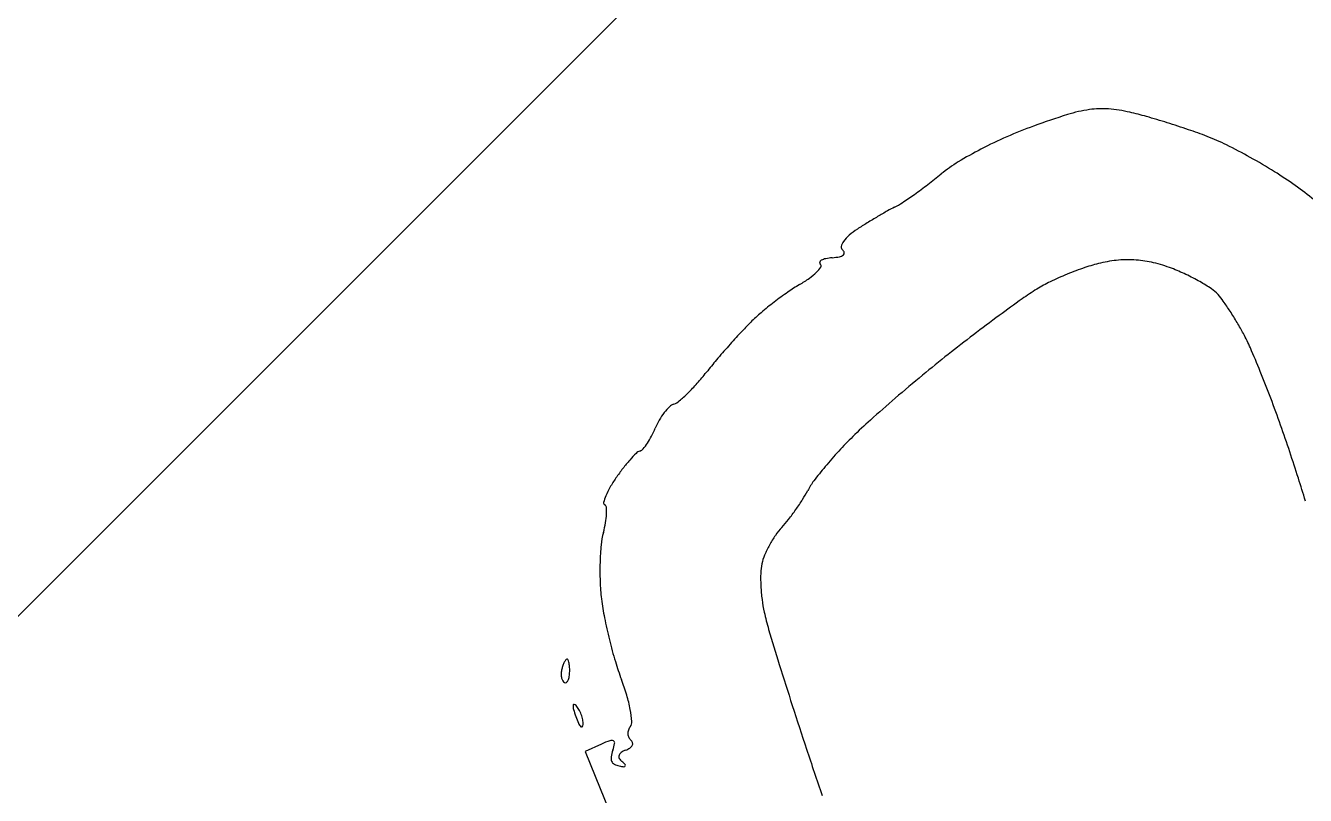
# Model space of a CAD drawing. Header units: metres. Extents: x 26.3 to 44.2, y 14.4 to 19.6.
# Drawn here: x 34.80565 to 34.8302, y 15.54053 to 15.55529 of the extents above; entities that cross this region are included whole.
import ezdxf

# ---------------------------------------------------------------- set-up
doc = ezdxf.new("R2010")
doc.units = ezdxf.units.M
doc.header["$MEASUREMENT"] = 0
for name, color, linetype in [('Frame(Steel)', 140, 'Continuous'), ('hatching', 51, 'Continuous'), ('Suspensions', 6, 'Continuous')]:
    doc.layers.add(name, color=color, linetype=linetype)
pattern_1 = [(45, (7.17499532558681, 5.870699491680488), (-0.02651650429449554, 0.02651650429449554), []), (45, (7.192672995086809, 5.870699491680488), (-0.02651650429449554, 0.02651650429449554), [])]

msp = doc.modelspace()

# ---------------------------------------------------------------- hatches: boundary and pattern name
at = {"layer": 'hatching'}
h = msp.add_hatch(dxfattribs=at)
h.set_pattern_fill('ANSI32', color=51, scale=0.1)
h.set_pattern_definition(pattern_1)
h.paths.add_polyline_path([(34.83014963914678, 15.5686030752531), (34.4766843181463, 15.21513775425261), (33.9913521692766, 15.21513775425261), (33.85718008887348, 15.40427694529839, 0.0003489999049214259), (33.85295925280921, 15.40137622593351, 0.0004101840597601637), (33.84795148517131, 15.39792349656439, 0.0003398565913637049), (33.84263446765701, 15.39424576748755, 0.0004640045125717917), (33.83571768223703, 15.38944502691538, 0.002574878451427167), (33.83201628668489, 15.38684252040754, 0.0007700324098323092), (33.82947494780333, 15.38503014071962, 0.2572183376796673), (33.82937442799792, 15.38482003090763, 0.1242292827611491), (33.82942396492145, 15.38466239622306, 0.002461902385926089), (33.8298723600208, 15.38394175525589, 0.005712599701210266), (33.83041252751764, 15.38310445578672, 0.003785151463773329), (33.8310509107266, 15.38215500174398, -0.002604055641610778), (33.83200853302364, 15.38073799038333, -0.02752029499698709), (33.83258715692764, 15.37971726021647, -0.1678062352363875), (33.83269032249774, 15.37904471897268, -0.04415109450751648), (33.83252930527783, 15.37846983564213, -0.07158096429173127), (33.83220153160476, 15.37785218624438, -0.04211266617754539), (33.83158470024122, 15.37726939791783, -0.01449677857316552), (33.83071847288559, 15.37661924088807, -0.001785043024412743), (33.82878165962892, 15.3752618176627, -0.003366423928891693), (33.82744169714056, 15.37434313950598, -0.00567646455241174), (33.82630443173511, 15.37359329951363, -0.004408451842934729), (33.82517846266816, 15.37288306744766, -0.0525354547551501), (33.82475985162788, 15.37284624437214, 0.1541579619823149), (33.82537213401133, 15.37300326106569, 0.003653640867143529), (33.82630443173511, 15.3735932995136, 0.00567646455242095), (33.82744169714043, 15.37434313950617, 0.003366423928918039), (33.82878165962893, 15.37526181766271, 0.001785043024404979), (33.83071847288561, 15.37661924088806, 0.01449677857317612), (33.83158470024123, 15.37726939791783, 0.03258546391083471), (33.83207082390889, 15.37771149263909, 0.08762547554385747), (33.83244537061901, 15.37826280103897, 0.0312168208839537), (33.83260323049755, 15.37868751036452, 0.02236827221595133), (33.83267779350692, 15.37898108934691, 0.0460969186839397), (33.83270422470413, 15.37921638537063, 0.1267625876699481), (33.8326062573167, 15.37972717855355, 0.0275435008391947), (33.83200853302362, 15.38073799038332, 0.002604055641607729), (33.83105091072658, 15.38215500174396, -0.003785151463769665), (33.8304125275176, 15.38310445578668, -0.005712599701208346), (33.8298723600208, 15.38394175525589, -0.003245248607850467), (33.82928278288024, 15.38489261566847, -0.0008283278467822777), (33.83201628668488, 15.38684252040754, -0.002574878451482476), (33.83571768223711, 15.38944502691543, -0.0004732557301796507), (33.84277246350304, 15.39434135300112, -0.0003310320399170244), (33.84795148517186, 15.39792349656505, -0.0004101839579205601), (33.85295925156588, 15.40137622507776, -0.0003490000077521383), (33.85718008887319, 15.40427694529819), (33.86847213469373, 15.41203879226684, 0.0002960192554435774), (33.87693663359786, 15.41790814786689, 0.0002148772829019835), (33.88635175504137, 15.42445092923274, -6.703331231452309e-05), (33.89607644552095, 15.4312131021054, -7.499998367485834e-05), (33.90545411242984, 15.43773003194866, -6.902660025695734e-05), (33.91345365638419, 15.44328584890811, -0.000392691281947559), (33.91769900268321, 15.44622850530306, 0.0005606991393537216), (33.92153313507167, 15.44888803705698, 0.0001630270595802852), (33.92715878177769, 15.45280231897074, 0.0001743830537543849), (33.93390732772744, 15.45750468072349, 0.0001830660236760931), (33.94027061777807, 15.46194536615634, -0.0004838483384383406), (33.94806415840013, 15.46737719757086, -0.002092868646281988), (33.95270992860898, 15.47057969603423, -0.002791384807201423), (33.95576623060639, 15.4726427671306, -0.02045748616664313), (33.95727255179235, 15.47356065760105, -0.005694976834976507), (33.95828814732255, 15.47410886985293, -0.005141038480421535), (33.95921476067055, 15.47457265404728, 0.148910007153159), (33.95940745170105, 15.47460675805941, 0.004081349595568103), (33.95985885298808, 15.47484117995626, 0.00707853062036117), (33.96038974559079, 15.47513210721597, 0.004925497480182469), (33.96098095784141, 15.47547479514837, -0.00270730053936032), (33.96158937181193, 15.47583106910753, -0.003140983817067986), (33.96217092046557, 15.47616253849298, -0.003528340444222472), (33.96279667015972, 15.47650822602506, 0.002296134974817751), (33.96309836912329, 15.47664526191721, 0.001829855810753494), (33.96358472878013, 15.47687119390302, 0.002024770962588447), (33.96384675339072, 15.47699537878798, -0.006809878064028087), (33.964530723557, 15.47730309498643, 0.02981127565924161), (33.96478383953882, 15.47742085690678, 0.007394235646879048), (33.96545835574574, 15.4777977451787, 0.005444866624785644), (33.96607695008952, 15.47816480285835, -0.003302715796583106), (33.96659076186074, 15.47847266924435, -0.002021632865429783), (33.96720024211488, 15.47882909374861, -0.00284399787294251), (33.96805187625708, 15.47931607188211, -0.002718597726719734), (33.96880598430139, 15.47972888556129, -0.001098143498611166), (33.96939214156451, 15.48004396849115, -0.001743378761520674), (33.97031304377663, 15.48053226575137, 0.005805450888870482), (33.97096334434244, 15.48087526416207, 0.00185873053530588), (33.97164792881176, 15.48124986861573, 0.001852904801743156), (33.9723857605577, 15.48166075624018, 0.002361960036970103), (33.97305948706593, 15.48204342047677, -0.000651207413858886), (33.97375031216588, 15.48243892867517, -0.0004393882641049109), (33.97454179028748, 15.48288977293906, -0.0004421393869408069), (33.97530795608449, 15.48332441243166, -0.0008764340221818005), (33.97591559605186, 15.48366700656568, 0.0009209326860053971), (33.97647686507509, 15.48398352208234, 0.000703451647825943), (33.97709197047548, 15.48433303613576, 0.0007059558156395342), (33.97766315470416, 15.4846597267124, 0.002316507499896128), (33.97825712725516, 15.48500423281251, -0.001617771474488024), (33.97908699416617, 15.48547494954438, -0.00110912305495769), (33.97970184325801, 15.48581928547607, -0.001459977238084264), (33.98026359817499, 15.48613010605362, 0.009709487071565558), (33.98078937782284, 15.48643245702554, 0.01004031541330934), (33.98129510698187, 15.48675049122301, 0.009816874376036922), (33.98172226791016, 15.48704340878141, 0.0422591152323931), (33.98195658138871, 15.48724285480128, 0.04607478193894445), (33.98232625039978, 15.48769161677174, 0.02673712365766089), (33.98246394109678, 15.48787328940043, -0.02461723720752372), (33.98216055807596, 15.48746945504558, -0.03847875202114357), (33.98182527254804, 15.48711780877642, -0.01222525721648529), (33.98129510698172, 15.48675049122325, -0.01004031541295237), (33.9807893778224, 15.48643245702628, -0.009709487071336322), (33.98026359817495, 15.48613010605368, 0.001459977238040451), (33.9797018432602, 15.48581928547214, 0.001109123054741239), (33.97908699416396, 15.48547494954858, 0.001109287302489181), (33.97851763522819, 15.48515276289874, 0.003499024355519431), (33.97794549600741, 15.48482200452475, -0.001055338563691256), (33.977091970475, 15.48433303613706, -0.0007034516480650796), (33.97647686507518, 15.48398352208216, -0.0009209326859933036), (33.97591559605177, 15.48366700656581, 0.0008764340221884836), (33.97530795608454, 15.48332441243155, 0.0004293852752663626), (33.97456388060635, 15.48290232968129, 0.0004516453802166751), (33.97375031216568, 15.48243892867555, 0.0006512074138680925), (33.97305948706604, 15.48204342047659, -0.002361960036927679), (33.97238576055769, 15.48166075624024, -0.001852904801949756), (33.9716479288133, 15.48124986861279, -0.002671317305225239), (33.97066319249027, 15.48071309884875, 0.002826375538072371), (33.96997393680759, 15.48035341492435, 0.001075846090405971), (33.96940601426775, 15.48005138547083, 0.001124102179617247), (33.96880598430101, 15.47972888556201, 0.001789942464479855), (33.96830896861198, 15.47945800784627, 0.003609326335980453), (33.96780653281412, 15.47917709705918, 0.001991704698200158), (33.96721064959497, 15.47883512275493, 0.002056071728504891), (33.96659076186069, 15.47847266924442, 0.003302715796586543), (33.96607695008952, 15.47816480285836, -0.005444846782918555), (33.96545823326802, 15.4777979568055, -0.00857914842831836), (33.96467474566104, 15.47736228898685, 0.01127792423533627), (33.96422720266896, 15.47716816963057, 0.005454460011097941), (33.96390934384141, 15.47702440760009, -0.002922697941421743), (33.96313350243692, 15.47666143781502, -0.00163029653877914), (33.9629195247614, 15.47656362502091, 0.0187685389574358), (33.96266745900257, 15.47643778712927, 0.002802011527817818), (33.9621709204656, 15.4761625384928, 0.003140983816801372), (33.96158937181198, 15.47583106910742, 0.002707300539324224), (33.9609809578415, 15.47547479514824, -0.006997888792736848), (33.96013900456067, 15.47499141954249, -0.007297298205910742), (33.9593335321098, 15.47456925671477, 0.1419260643647302), (33.95913751929155, 15.47453490005267, 0.002960282488737903), (33.95860324560019, 15.47426925954798, 0.005802230157424878), (33.95797697616116, 15.47394406860804, 0.003957457793089116), (33.95727255179234, 15.47356065760105, 0.02045748616663276), (33.95576623060639, 15.47264276713059, 0.0027913848072068), (33.9527099286091, 15.47057969603405, 0.002092868646293058), (33.94806415840011, 15.46737719757082, 0.0004838483384053006), (33.94027061777924, 15.46194536615573, -0.0001869136866524967), (33.93377354986665, 15.45741139685464, -0.0001655424514451791), (33.92736714842992, 15.45294740348223, -0.0001690667915762956), (33.92153313507305, 15.44888803705609, -0.0005606991394646923), (33.91769900268295, 15.44622850530292, 0.0003926912817967397), (33.91345365638669, 15.44328584890746, 6.902659346636947e-05), (33.90545411321812, 15.43773003249629, 7.499992780172171e-05), (33.89607645329447, 15.43121310750927, 6.703336584032831e-05), (33.88635175505001, 15.42445092923668, -0.0002148772831203362), (33.87693663359597, 15.41790814786557, -0.0002971545530693292), (33.86843965812932, 15.41201630133827, -7.8216516337067e-05), (33.8654275799035, 15.40993105758841), (33.99482124390991, 15.22513775425262), (34.47387474342786, 15.22513775425262), (34.82674631541946, 15.5780093262442, 7.137494183191344e-05), (34.82229674317765, 15.59029756311331, 0.001775246443194358), (34.81945380783312, 15.59805913964446, 0.0007996620411618865), (34.81772308430062, 15.60270993381821, 0.3413436590024029), (34.81740324315925, 15.60292015312642, 0.01488899787974538), (34.81705905352513, 15.60288108558379, -0.0283086096665912), (34.81764028016278, 15.60293130934649, -0.0008377493659129212), (34.81945380783377, 15.59805913964406, -0.001775246443137057), (34.8222967431774, 15.59029756311287, -0.0001260051863033477)])
h = msp.add_hatch(dxfattribs=at)
h.set_pattern_fill('ANSI32', color=256, scale=0.1)
h.set_pattern_definition(pattern_1)
h.paths.add_polyline_path([(34.83014963914678, 15.5686030752531), (34.4766843181463, 15.21513775425261), (33.9913521692766, 15.21513775425261), (33.85718008887348, 15.40427694529839, 0.0003489999112470952), (33.85295925273275, 15.40137622588088, 0.0004101840535478942), (33.84795148517073, 15.39792349656399, 0.0003398565684428373), (33.84263446801485, 15.39424576773543, 0.0004640045365611564), (33.83571768223705, 15.38944502691539, 0.002574878451436841), (33.83201628668489, 15.38684252040754, 0.0007700324098320493), (33.82947494780333, 15.38503014071962, 0.2572183376796671), (33.82937442799792, 15.38482003090763, 0.1242292827611529), (33.82942396492145, 15.38466239622306, 0.002461902385935497), (33.8298723600208, 15.38394175525588, 0.005712599701217025), (33.83041252751764, 15.38310445578671, 0.00378515146375934), (33.8310509107266, 15.38215500174398, -0.002604055641609841), (33.83200853302364, 15.38073799038333, -0.0191562616469528), (33.83243613952027, 15.38004177517279, -0.05298548899113365), (33.83268528778669, 15.37946317098674, -0.09450330789262215), (33.8326777935069, 15.37898108934691, -0.03935597313858859), (33.83252930527776, 15.37846983564193, -0.07158096427716494), (33.83220153160471, 15.37785218624432, -0.042112666173652), (33.83158470024122, 15.37726939791783, -0.01449677857317301), (33.83071847288559, 15.37661924088807, -0.001785043024412049), (33.82878165962892, 15.3752618176627, -0.003366423928894349), (33.82744169714056, 15.37434313950598, -0.005676464552420546), (33.8263044317351, 15.37359329951362, -0.004408451842927447), (33.82517846266816, 15.37288306744766, -0.05253545465479705), (33.82475985162868, 15.3728462443721, 0.1541579617857829), (33.82537213401133, 15.37300326106569, 0.003653640867177498), (33.82630443173512, 15.37359329951361, 0.005676464552380204), (33.82744169714043, 15.37434313950617, 0.003366423928917885), (33.82878165962893, 15.37526181766271, 0.001785043024405184), (33.83071847288561, 15.37661924088806, 0.01449677857316621), (33.83158470024123, 15.37726939791783, 0.03258546391083718), (33.83207082390889, 15.37771149263909, 0.08762547554386182), (33.83244537061901, 15.37826280103897, 0.03121682088395213), (33.83260323049755, 15.37868751036452, 0.02236827221595234), (33.83267779350692, 15.37898108934691, 0.04609691868393775), (33.83270422470413, 15.37921638537063, 0.09159650164150879), (33.8326427933549, 15.37959004886261, 0.04173663349441815), (33.83243613952026, 15.38004177517279, 0.01915626164693261), (33.83200853302362, 15.38073799038332, 0.002604055641607668), (33.83105091072658, 15.38215500174396, -0.003785151463764577), (33.8304125275176, 15.38310445578668, -0.005712599701216613), (33.8298723600208, 15.38394175525589, -0.003245248607848936), (33.82928278288024, 15.38489261566847, -0.0008283278467831438), (33.83201628668488, 15.38684252040754, -0.002574878451485193), (33.83571768223712, 15.38944502691543, -0.0004732557614937095), (33.84277246397014, 15.39434135332466, -0.0003310320098688692), (33.84795148516908, 15.39792349656312, -0.000410183952910411), (33.85295925150189, 15.40137622503372, -0.0003490000130679854), (33.85718008887345, 15.40427694529838), (33.86847213469325, 15.4120387922665, 0.0002960192553567412), (33.8769366335949, 15.41790814786483, 0.0002148772829956805), (33.88635175504253, 15.42445092923353, -6.703328055221208e-05), (33.89607644091383, 15.4312130989027, -7.49999821504779e-05), (33.90545410763114, 15.4377300286149, -6.902664166563321e-05), (33.91345365638391, 15.44328584890791, -0.0003926912819721704), (33.91769900268321, 15.44622850530305, 0.0005606991393474543), (33.92153313507161, 15.44888803705695, 0.0001630270366816868), (33.92715878098764, 15.45280231842065, 0.000174383093372325), (33.9339073284706, 15.45750468124171, 0.0001830660023099871), (33.94027061777837, 15.46194536615655, -0.0004838483384199657), (33.94806415840014, 15.46737719757086, -0.002092868646285897), (33.95270992860899, 15.47057969603424, -0.002791384807192095), (33.95576623060639, 15.4726427671306, -0.02045748616664532), (33.95727255179235, 15.47356065760105, -0.003957457793105907), (33.95797697616113, 15.47394406860809, -0.005802230157380133), (33.95860324560019, 15.47426925954796, -0.00338683231903823), (33.95921476067055, 15.47457265404728, 0.1489100071534801), (33.95940745170105, 15.47460675805941, 0.004081349595588573), (33.95985885298809, 15.47484117995626, 0.007078530620275408), (33.96038974559079, 15.47513210721596, 0.004925497480219252), (33.96098095784141, 15.47547479514837, -0.002707300539381493), (33.96158937181193, 15.47583106910753, -0.003140983817071581), (33.96217092046557, 15.47616253849298, -0.003528340444193663), (33.96279667015972, 15.47650822602506, 0.002296134972685295), (33.963098369123, 15.47664526191708, 0.001829855811796886), (33.96358472878013, 15.47687119390302, 0.002024770962403587), (33.9638467533907, 15.47699537878797, -0.005507564184538721), (33.9643992954441, 15.47724565886906, -0.004438925368495064), (33.96457575181846, 15.4773214059315, 0.02462119695574272), (33.96478383953882, 15.47742085690678, 0.004187658772640871), (33.96516715411467, 15.47763197919651, 0.004587553921964142), (33.96561601814849, 15.4778895736349, 0.004063745072169126), (33.96607695008952, 15.47816480285836, -0.003302715796608467), (33.96659076186074, 15.47847266924435, -0.002021632248969141), (33.96720024192859, 15.47882909364068, -0.002843998497072487), (33.96805187625708, 15.47931607188211, -0.002718597726706106), (33.96880598430139, 15.47972888556129, -0.00109814356379718), (33.96939214159934, 15.48004396850977, -0.001102156737536554), (33.96997393680758, 15.48035341492437, -0.001968734269684564), (33.9704536148342, 15.48060477978934, 0.004556484428604028), (33.97096334434244, 15.48087526416207, 0.001858730535321647), (33.97164792881176, 15.48124986861573, 0.00185290480175515), (33.97238576055771, 15.48166075624019, 0.002361960036941213), (33.97305948706593, 15.48204342047677, -0.0006512074138714973), (33.97375031216589, 15.48243892867518, -0.0004393882767033311), (33.97454179031021, 15.48288977295197, -0.0004421393738147316), (33.97530795608448, 15.48332441243165, -0.0008764340221957587), (33.97591559605185, 15.48366700656567, 0.0009209326859862989), (33.97647686507508, 15.48398352208233, 0.0007034516479641217), (33.97709197047558, 15.48433303613582, 0.0007059558155035973), (33.97766315470415, 15.4846597267124, 0.002316507499855281), (33.97825712725515, 15.4850042328125, -0.001617771474689666), (33.97908699416625, 15.48547494954443, -0.001109123054827434), (33.97970184325803, 15.48581928547608, -0.001459977238041639), (33.98026359817499, 15.48613010605362, 0.009709487071545888), (33.98078937782284, 15.48643245702554, 0.01004031541341305), (33.98129510698188, 15.48675049122302, 0.009816874375949232), (33.98172226791016, 15.48704340878141, 0.05455490505065046), (33.98201972525375, 15.48730597182117, 0.02084673287433212), (33.98230312713419, 15.4876489673713, 0.01344634668715855), (33.98246394109679, 15.48787328940043, 0.02591447501349334), (33.9825781577853, 15.48806242955728, 0.03269435022310712), (33.98266102082276, 15.48824499356478, 0.06064488438775991), (33.98276285312892, 15.48864420898374, 0.06401728714103716), (33.98276245451484, 15.48878409115941, 0.06301406631804324), (33.98271768026592, 15.48895476278437, 0.01843158660972749), (33.98246867380392, 15.4895147653902, 0.01273065661824225), (33.98220868264221, 15.49001222025415, -0.0177184703643394), (33.98188632487278, 15.49067512695926, -0.1561758925865833), (33.98181527612654, 15.49123464097583, -0.02595832035617366), (33.982171765217, 15.49159336886863, -0.01644436450055463), (33.98245151028388, 15.49183078792084, -0.01499780649105028), (33.98275526976233, 15.49205735576963, 0.01339656814982927), (33.98317929609085, 15.49237152020084, 0.06317489642862527), (33.98339191666172, 15.49258637742456, 0.06911174389603499), (33.98352219301136, 15.49293425974295, -0.1489194559870205), (33.98339191279318, 15.49258637237764, -0.06317356741573002), (33.98317929609085, 15.49237152020084, -0.01339656814981039), (33.98275526976232, 15.49205735576965, 0.01499780649146476), (33.98245151028365, 15.49183078792112, 0.01644436450114686), (33.98217176521698, 15.49159336886866, 0.01606285427006919), (33.98194673063345, 15.49137570666771, 0.07549074465073721), (33.98184263212268, 15.49122965458944, 0.1746154533065415), (33.9817963294791, 15.49096526805793, 0.06151270424211822), (33.9819656813133, 15.49047687676499, 0.01260219423037169), (33.98220868264221, 15.49001222025415, -0.01273035023381655), (33.98246818839262, 15.48951452722455, -0.02329152972265948), (33.98277652451698, 15.48880425761031, -0.05306935251624684), (33.98272474657409, 15.48844714887965, -0.06736752826575688), (33.98257816458626, 15.48806244226363, -0.02591616533244243), (33.98246394109678, 15.48787328940043, -0.02461723719920626), (33.98216055807607, 15.48746945504571, -0.03847875203461166), (33.98182527254804, 15.48711780877642, -0.01222525721656115), (33.98129510698171, 15.48675049122325, -0.01004031541275381), (33.9807893778224, 15.48643245702629, -0.009709487071455405), (33.98026359817495, 15.48613010605368, 0.001459977238045792), (33.9797018432602, 15.48581928547214, 0.001109123054728762), (33.97908699416397, 15.48547494954858, 0.001109287302494654), (33.97851763522819, 15.48515276289874, 0.002610721614246955), (33.97809030579246, 15.4849067321269, -0.001664638051091006), (33.97766315470412, 15.48465972671245, -0.0007059558153148297), (33.97709197047507, 15.48433303613709, -0.000703451648138142), (33.97647686507517, 15.48398352208215, -0.0009209326859831083), (33.97591559605177, 15.48366700656581, 0.0008764340222078467), (33.97530795608452, 15.48332441243155, 0.0004293852270902911), (33.97456388068978, 15.48290232972871, 0.0004516454265117672), (33.97375031216567, 15.48243892867555, 0.0006512074138665384), (33.97305948706603, 15.48204342047659, -0.002361960036953171), (33.97238576055768, 15.48166075624023, -0.001852904801870858), (33.97164792881333, 15.4812498686128, -0.001858730535231098), (33.97096334434248, 15.480875264162, -0.004556484428627423), (33.97045361483419, 15.48060477978935, 0.001968734269649992), (33.9699739368076, 15.48035341492435, 0.001075845891666678), (33.96940601437254, 15.48005138552685, 0.001124102375698471), (33.96880598430101, 15.47972888556201, 0.00178994246450569), (33.96830896861198, 15.47945800784627, 0.003609326335940854), (33.96780653281411, 15.47917709705918, 0.001991704418522922), (33.96721064967846, 15.47883512280328, 0.002056072004735318), (33.9665907618607, 15.47847266924442, 0.003302715796585807), (33.96607695008952, 15.47816480285836, -0.004063745072210314), (33.96561601814849, 15.4778895736349, -0.004587553922078969), (33.965167154116, 15.47763197919416, -0.005372558024247707), (33.96467474566105, 15.47736228898685, 0.01127792423611573), (33.96422720266894, 15.47716816963056, 0.005501755289801249), (33.96390660159113, 15.47702313079814, -0.002942084040429731), (33.96419080314162, 15.47715296580195, 0.002194087595545434), (33.96397084912188, 15.47705287917281, 0.004251331473853182), (33.96372482836109, 15.47693708042265, -0.002226146830558432), (33.96313350243799, 15.47666143781551, -0.001630296546912112), (33.9629195247614, 15.47656362502092, 0.01876853895746146), (33.96266745900257, 15.47643778712927, 0.002802011527608361), (33.96217092046564, 15.47616253849282, 0.003140983816942104), (33.96158937181198, 15.47583106910743, 0.002707300539372311), (33.9609809578415, 15.47547479514824, -0.006997888793473894), (33.96013900456059, 15.47499141954244, -0.00729729820509522), (33.9593335321098, 15.47456925671477, 0.1419260643643213), (33.95913751929155, 15.47453490005267, 0.002960282488753098), (33.95860324560018, 15.47426925954798, 0.005802230157411102), (33.95797697616116, 15.47394406860804, 0.003957457793084234), (33.95727255179234, 15.47356065760105, 0.02045748616662873), (33.95576623060639, 15.47264276713059, 0.002791384807206724), (33.9527099286091, 15.47057969603405, 0.002092868646293058), (33.94806415840011, 15.46737719757082, 0.0004838483384052488), (33.94027061777924, 15.46194536615573, -0.0001869137317791978), (33.93377354829765, 15.45741139576059, -0.0001655424808692714), (33.92736714572123, 15.45294740159614, -0.0001690667130736081), (33.92153313507264, 15.44888803705581, -0.0005606991394058876), (33.91769900268294, 15.44622850530291, 0.0003926912817834147), (33.91345365638682, 15.44328584890756, 6.902656513553094e-05), (33.90545411650122, 15.43773003477713, 7.499999710918968e-05), (33.8960764479119, 15.4312131037675, 6.703332877112688e-05), (33.88635175504566, 15.42445092923365, -0.000214877283088778), (33.876936633593, 15.4179081478635, -0.0002971545528653992), (33.86843965813217, 15.41201630134025, -7.821651641118919e-05), (33.8654275799035, 15.40993105758842), (33.99482124390991, 15.22513775425262), (34.47387474342786, 15.22513775425262), (34.82674631541946, 15.5780093262442, 7.137494183191344e-05), (34.82229674317765, 15.59029756311331, 0.001775246443194358), (34.81945380783312, 15.59805913964446, 0.0007996620411618851), (34.81772308430062, 15.60270993381821, 0.3381126818814058), (34.81740594743948, 15.60291903075266, 0.01693171611745466), (34.8170589044943, 15.60288106415443, 0.0186410178471051), (34.81667671025997, 15.60281301808604, -0.02637536320846672), (34.81728261801074, 15.60290824310546, -0.08799327847568506), (34.81765898734459, 15.60288130498368, -0.0008291460009669958), (34.81945380783374, 15.59805913964415, -0.001775246443153435), (34.8222967431774, 15.59029756311289, -0.000126005186303443)])
h = msp.add_hatch(dxfattribs=at)
h.set_pattern_fill('ANSI32', color=51, scale=0.1)
h.set_pattern_definition(pattern_1)
h.paths.add_polyline_path([(34.83014963914677, 15.5686030752531), (34.4766843181463, 15.21513775425261), (33.9913521692766, 15.21513775425261), (33.85718008887348, 15.40427694529839), (33.86847213469373, 15.41203879226683, 0.0002960192554360093), (33.87693663359764, 15.41790814786673, 0.0002148772829433031), (33.88635175504296, 15.42445092923384, -6.70333160788252e-05), (33.89607644606868, 15.43121310248617, -7.499998657340868e-05), (33.90545411334015, 15.43773003258107, -6.902659241620162e-05), (33.91345365638591, 15.4432858489093, -0.0003926912817880744), (33.91769900268322, 15.44622850530306, 0.0005606991393601254), (33.92153313507171, 15.44888803705702, 0.0001690667591908006), (33.92736714731218, 15.45294740270393, 0.0001690002047025142), (33.93390733036736, 15.45750468256435, 0.0001830659477339431), (33.9402706177776, 15.46194536615602, -0.0004838483384677848), (33.94806415840014, 15.46737719757086, -0.002092868646276494), (33.95270992860898, 15.47057969603423, -0.002791384807202914), (33.95576623060639, 15.4726427671306, -0.02045748616663849), (33.95727255179235, 15.47356065760105, -0.003957457793079685), (33.95797697616113, 15.47394406860808, -0.00580223015740107), (33.95860324560019, 15.47426925954796, -0.003386832319049413), (33.95921476067055, 15.47457265404728, 0.1489100071544365), (33.95940745170105, 15.47460675805941, 0.004081349595568103), (33.95985885298808, 15.47484117995626, 0.00707853062036117), (33.96038974559079, 15.47513210721597, 0.004925497480182469), (33.96098095784141, 15.47547479514837, -0.00270730053936032), (33.96158937181193, 15.47583106910753, -0.003140983817067986), (33.96217092046557, 15.47616253849298, -0.003528340444219478), (33.96279667015972, 15.47650822602506, 0.002435661630571562), (33.96311666133739, 15.47665367822833, 0.0008805559697644918), (33.96335101903829, 15.47676208689162, 0.0008800740276932103), (33.96358472878014, 15.47687119390302, 0.002024770962456738), (33.9638467533907, 15.47699537878798, -0.003435886132723438), (33.96419080314158, 15.47715296580204, -0.003526226939043401), (33.96453341539917, 15.47730415915541, 0.02950218128482902), (33.96478383953882, 15.47742085690678, 0.004187658772568643), (33.96516715411467, 15.4776319791965, 0.00458755392209246), (33.96561601814849, 15.4778895736349, 0.004063745072103948), (33.96607695008952, 15.47816480285835, -0.003302715796573919), (33.96659076186074, 15.47847266924434, -0.002021631413500111), (33.96720024167612, 15.4788290934944, -0.002026573953583833), (33.96780653281404, 15.47917709705931, -0.003609326335917027), (33.96830896861201, 15.47945800784622, -0.001789942464505253), (33.9688059843014, 15.47972888556129, -0.001098143213079453), (33.96939214141193, 15.48004396840956, -0.001102157093002878), (33.96997393680758, 15.48035341492437, -0.001968734269674117), (33.9704536148342, 15.48060477978934, 0.004556484428606284), (33.97096334434244, 15.48087526416207, 0.001858730535335469), (33.97164792881178, 15.48124986861573, 0.001852904801718983), (33.9723857605577, 15.48166075624018, 0.00236196003696624), (33.97305948706593, 15.48204342047677, -0.0006512074138490399), (33.97375031216587, 15.48243892867516, -0.0004393883058091747), (33.97454179036264, 15.48288977298178, -0.0004421393435342234), (33.97530795608446, 15.48332441243164, -0.0008764340222229956), (33.97591559605186, 15.48366700656568, 0.0009209326860135847), (33.9764768650751, 15.48398352208234, 0.0007034516478811371), (33.97709197047554, 15.48433303613579, 0.000705955815565472), (33.97766315470415, 15.4846597267124, 0.00166463805110357), (33.97809030579246, 15.4849067321269, -0.002610721614265728), (33.97851763522826, 15.48515276289863, -0.001109287302247077), (33.97908699416618, 15.48547494954439, -0.00110912305495522), (33.97970184325803, 15.48581928547608, -0.001459977238041454), (33.98026359817499, 15.48613010605362, 0.009709487071469637), (33.98078937782284, 15.48643245702554, 0.0100403154134761), (33.98129510698187, 15.48675049122302, 0.009816874375979443), (33.98172226791016, 15.48704340878141, 0.05455490505069847), (33.98201972525375, 15.48730597182117, 0.02084673287431622), (33.98230312713419, 15.4876489673713, 0.0134463466871541), (33.98246394109679, 15.48787328940043, 0.02591447501324952), (33.9825781577853, 15.48806242955728, 0.03269435022345922), (33.98266102082276, 15.48824499356478, 0.06064488460323242), (33.9827628531291, 15.48864420898519, 0.06401728647081467), (33.98276245451484, 15.48878409115941, 0.06301406631804958), (33.98271768026592, 15.48895476278437, 0.01029088169091014), (33.98258345127141, 15.48926960504653, 0.01120463610291757), (33.98240838045528, 15.48963576886807, 0.009664477372506848), (33.98220868264221, 15.49001222025415, -0.01771847036433673), (33.98188632487278, 15.49067512695926, -0.1561758925824855), (33.98181527612653, 15.49123464097582, -0.0259583203575434), (33.982171765217, 15.49159336886863, -0.01644436450030884), (33.98245151028388, 15.49183078792084, -0.01499780649104851), (33.98275526976233, 15.49205735576963, 0.01339656814983322), (33.98317929609085, 15.49237152020084, 0.06317356741632367), (33.98339191279319, 15.49258637237763, 0.1341360382112403), (33.98351881161099, 15.49289746552456, 0.1033355842983572), (33.98353392535819, 15.49333055410157, 0.04010446696887459), (33.98340064794785, 15.49384986096065, 0.03992728276771744), (33.98322344691741, 15.49427564141727, -0.01710552821474887), (33.98308903829739, 15.49456115769206, -0.01784410428964977), (33.98297691861271, 15.49485015235982, -0.02130381095487625), (33.98289104459056, 15.49515823553538, -0.3105054563376478), (33.9830504564286, 15.49559092839628, -0.0001900445196785846), (33.99074274962602, 15.50102807067221, -0.0009300049095383991), (34.00284322946982, 15.50954046616494, -8.899424412700207e-05), (34.03236222580654, 15.53021656484143, -7.99951057342555e-05), (34.0630907959034, 15.55172439178362, -0.001023137387116611), (34.07463828418233, 15.55976891785246, -0.000344018058310585), (34.08173742302412, 15.56468573635538, -0.2425163780352173), (34.08243509802001, 15.5647763837424, -0.08683237643688842), (34.08280777963341, 15.56448130107056, -0.02638867552086858), (34.08319848895978, 15.56399326473853, -0.002860691766796092), (34.0840310993939, 15.56281858092815, -0.003191767028725334), (34.08485554267575, 15.56162505527103, -0.02652730534720325), (34.08519576798311, 15.56106394944932, -0.0591948889845345), (34.08535068469428, 15.56066897364643, -0.06595547132509783), (34.08540121228056, 15.56026294875822, 0.04066456087813287), (34.085423248521, 15.55996315301472, 0.04613137647949052), (34.08549364460541, 15.55968379619683, 0.06244324177256143), (34.08568287851278, 15.55930544972545, 0.07428266585404324), (34.08609697141195, 15.55881020910593, 0.05292098129383722), (34.08649351637598, 15.55851912131193, 0.04661454741029394), (34.08674043917141, 15.55840458481531, -0.1300400653834934), (34.08722660809433, 15.55807213333923, -0.01883423498720577), (34.08798291777264, 15.55712670588304, -0.006988035531979193), (34.08933480371956, 15.5552453484402, -0.0003939967108024922), (34.09343674688117, 15.54935527091732, 0.001083073150625215), (34.09582695023398, 15.5459331873087, 0.001677704695542743), (34.09790597304472, 15.54299136045011, 0.0004920607623255988), (34.09972480108725, 15.54044126214543, 0.05429066906116042), (34.10000322578011, 15.54012952683348, 0.04390430164405745), (34.10020212703562, 15.53997971171235, 0.02506749483950653), (34.10046518252133, 15.53983337026743, 0.02487585716575425), (34.10074675263859, 15.53971172341191, 0.03745124676905789), (34.10100339250762, 15.53963703513758, 0.03815295271813293), (34.10128214633912, 15.53960000513893, 0.04783264703622965), (34.10154256945007, 15.53961037372438, 0.0519286307463915), (34.10177756704181, 15.53966766985886, 0.06214977436245211), (34.10198086381711, 15.53977018531029, 0.007102726685921335), (34.10226251178817, 15.53996511163851, 0.0001367945986868054), (34.10369905828015, 15.54099040989364, 0.0003308512324230748), (34.10537639014817, 15.54218993207055, 0.0002223993199350174), (34.10729727837361, 15.54356684543957), (34.11222760351406, 15.54710427646673), (34.11228164370831, 15.54774032037441, 0.01295833985255834), (34.11229676368063, 15.54799697294056, 0.01489545587032109), (34.11229753738171, 15.54824335237463, 0.01404415022842775), (34.11228619376179, 15.5484503919451, 0.1294210024247019), (34.11223327715962, 15.54862540993858, 0.0002353315744727076), (34.11128123461349, 15.55004214194393, 0.001065127392337244), (34.11024686448249, 15.55157277090621, 0.0006730110898377834), (34.10903358342567, 15.55335476225819, -0.002340617004125962), (34.10779313774836, 15.55518977738653, -0.003963907609247627), (34.10677406752717, 15.55673905752821, -0.001412926372127625), (34.10592668703956, 15.5580579962456, -0.1126648477291808), (34.10584427667003, 15.5582881411164, -0.1222806937648746), (34.10591896576979, 15.55857026855266, 0.3182023090236883), (34.10589063942543, 15.55811446919953, 0.001473309547498223), (34.10677406752716, 15.5567390575282, 0.003963907609239987), (34.10779313774839, 15.55518977738655, 0.002340617004134046), (34.10903358342614, 15.55335476225851, -0.0006730110898102139), (34.11024686448255, 15.55157277090635, -0.001065127392524218), (34.11128123461325, 15.55004214194348, -0.00024567530160107), (34.11227509248662, 15.5485631185686, -0.02171751550877184), (34.1122975373801, 15.54824335237459, -0.01489545586573608), (34.11229676367993, 15.54799697294058, -0.0129583398518317), (34.11228164370831, 15.54774032037441), (34.11222760351406, 15.54710427646673), (34.10729727837351, 15.54356684543949, -0.0002223993198409631), (34.10537639014986, 15.5421899320697, -0.00033085123263111), (34.10369905827915, 15.54099040989433, -0.0001367945986545537), (34.10226251178819, 15.53996511163847, -0.00863880709229918), (34.10191923446092, 15.53972908846948, -0.08517138277586649), (34.10154256945006, 15.53961037372438, -0.04783264703606722), (34.10128214633912, 15.53960000513893, -0.06668037438855005), (34.10080087054304, 15.53969204642817, -0.0295466732511844), (34.10046518252133, 15.53983337026743, -0.03367925334513517), (34.10011536871124, 15.54003593639967, -0.0732896387961335), (34.09972480108725, 15.54044126214543, -0.0004920607623313951), (34.09790597304462, 15.54299136045009, -0.001677704695518691), (34.09582695023401, 15.5459331873087, -0.001083073150632629), (34.09343674688115, 15.54935527091733, 0.0003939967108021778), (34.08933480371956, 15.5552453484402, 0.00698803553195305), (34.08798291777265, 15.55712670588304, 0.01883423498722893), (34.08722660809433, 15.55807213333923, 0.1474606475534288), (34.08666541648962, 15.55842836643037, -0.05377863261585047), (34.08623967979331, 15.55869026223886, -0.03188167954585941), (34.08600113136256, 15.55890062211279, -0.03523813786511901), (34.08579975110315, 15.55913306387067, -0.03207210248177613), (34.08561757821558, 15.55941151287304, -0.0688504053670218), (34.08544568816043, 15.55984470307048, -0.05698812273420968), (34.08540121228057, 15.56026294875822, 0.06595547132358365), (34.08535068469421, 15.56066897364641, 0.05919488898307721), (34.08519576798311, 15.56106394944931, 0.02652730534722555), (34.08485554267575, 15.56162505527103, 0.003191767028718501), (34.08403109939225, 15.562818580927, 0.002860691766754103), (34.08319848895978, 15.56399326473853, 0.02638867552086507), (34.08280777963341, 15.56448130107057, 0.06666434211047825), (34.08253011711471, 15.56471986753318, 0.1204385287622048), (34.08224875487247, 15.56481843262792, 0.1773964349283003), (34.08173742302412, 15.56468573635538, 0.0003440180583299089), (34.07463828418193, 15.55976891785219, 0.001023137386882306), (34.06309079590611, 15.55172439178452, 7.999489668665922e-05), (34.03236230610134, 15.53021662106132, 8.89944861673592e-05), (34.00284322947054, 15.50954046616623, 0.0009300049095908137), (33.99074274962666, 15.50102807067215, 0.0001900445196884787), (33.98305045642859, 15.49559092839628, 0.3134914615508782), (33.98288485952764, 15.49515666185612, 0.02131770602105067), (33.98297691861272, 15.49485015235983, 0.01784410428800449), (33.98308903829849, 15.49456115769252, 0.01710552821188481), (33.98322344691745, 15.49427564141729, -0.02832008086895766), (33.98335620725689, 15.49397639754848, -0.02341356188088355), (33.98346390207359, 15.49364490197598, -0.03052313150250012), (33.98354753254796, 15.49324523366326, -0.1051724443670979), (33.98346296370482, 15.49268984770314, -0.08946832076962505), (33.98317929609085, 15.49237152020084, -0.01339656814981279), (33.98275526976232, 15.49205735576965, 0.01499780649166893), (33.98245151028365, 15.49183078792111, 0.01644436450086278), (33.98217176521698, 15.49159336886866, 0.01606285427012009), (33.98194673063345, 15.49137570666771, 0.07549074465066365), (33.98184263212268, 15.49122965458944, 0.1746154533066493), (33.9817963294791, 15.49096526805793, 0.06151270424215761), (33.9819656813133, 15.49047687676499, 0.01260219423035523), (33.98220868264221, 15.49001222025415, -0.009664477372635013), (33.9824083804553, 15.48963576886807, -0.01120463610325499), (33.98258345127165, 15.48926960504662, -0.01515010338871555), (33.98277652451698, 15.48880425761031, -0.05306935251579312), (33.98272474657409, 15.48844714887965, -0.0673675284754157), (33.98257816458565, 15.4880624422625, -0.02591616518234727), (33.98246394109678, 15.48787328940043, -0.01344634668713529), (33.98230312713419, 15.4876489673713, -0.02084203646136401), (33.98201780459016, 15.48730769839903, -0.05451492266205655), (33.98172226791016, 15.48704340878141, -0.009816874375735482), (33.98129510698172, 15.48675049122326, -0.01004031541300767), (33.9807893778224, 15.48643245702629, -0.00970948707135705), (33.98026359817495, 15.48613010605368, 0.001459977238048532), (33.9797018432602, 15.48581928547214, 0.0011091230547252), (33.97908699416398, 15.48547494954859, 0.001109287302503448), (33.97851763522819, 15.48515276289874, 0.002610721614235531), (33.97809030579246, 15.4849067321269, -0.001664638051092792), (33.97766315470412, 15.48465972671245, -0.0007059558152249077), (33.97709197047514, 15.48433303613714, -0.0007034516481748373), (33.97647686507521, 15.48398352208218, -0.000920932686048765), (33.97591559605177, 15.48366700656581, 0.0008764340222112355), (33.97530795608452, 15.48332441243154, 0.0004293852212558306), (33.97456388069988, 15.48290232973445, 0.0004516454321080061), (33.97375031216568, 15.48243892867556, 0.0006512074138781185), (33.97305948706604, 15.48204342047659, -0.002361960036975452), (33.97238576055768, 15.48166075624023, -0.001852904801800308), (33.97164792881335, 15.48124986861282, -0.001858730535305396), (33.97096334434248, 15.480875264162, -0.004556484428603447), (33.97045361483419, 15.48060477978935, 0.001968734269669645), (33.96997393680759, 15.48035341492434, 0.001075846149065062), (33.96940601423681, 15.4800513854543, 0.001124102121757203), (33.968805984301, 15.479728885562, 0.001789942464456851), (33.96830896861198, 15.47945800784627, 0.003609326335964564), (33.96780653281411, 15.47917709705918, 0.001991705150994971), (33.96721064945982, 15.47883512267665, 0.002056071281270437), (33.9665907618607, 15.47847266924442, 0.003302715796585414), (33.96607695008952, 15.47816480285836, -0.004063745072293731), (33.96561601814848, 15.47788957363489, -0.004587553921923852), (33.96516715411601, 15.47763197919416, -0.005372558024336141), (33.96467474566105, 15.47736228898685, 0.006785202115370203), (33.96440442744169, 15.4772479144479, 0.004056316133035226), (33.96401142681812, 15.47707149017599, 0.004949314048218883), (33.96372482836098, 15.4769370804226, -0.001408340117203929), (33.96335101903829, 15.47676208689162, -0.001486974554523839), (33.96295504342391, 15.47657950006425, 0.02136047586491041), (33.96266745900257, 15.47643778712927, 0.002802011527698399), (33.96217092046562, 15.47616253849281, 0.003140983816886087), (33.96158937181198, 15.47583106910743, 0.002707300539350822), (33.9609809578415, 15.47547479514824, -0.004925497480247063), (33.96038974559085, 15.47513210721584, -0.007078530620308855), (33.95985885298799, 15.47484117995644, -0.00474644768975573), (33.9593335321098, 15.47456925671477, 0.1419260643649739), (33.95913751929155, 15.47453490005267, 0.002960282488752683), (33.95860324560018, 15.47426925954798, 0.005802230157368327), (33.95797697616116, 15.47394406860804, 0.00395745779311277), (33.95727255179234, 15.47356065760105, 0.02045748616661824), (33.95576623060639, 15.47264276713059, 0.002791384807211042), (33.95270992860909, 15.47057969603405, 0.002092868646289476), (33.94806415840011, 15.46737719757082, 0.0004838483384202252), (33.94027061777901, 15.46194536615556, -0.0001869136695148348), (33.93377355046227, 15.45741139726997, -0.0001655424955501976), (33.92736714731858, 15.45294740270839, -0.0001690667593698907), (33.9215331350728, 15.44888803705592, -0.0005606991394372997), (33.91769900268289, 15.44622850530288, 0.0003926912817867734), (33.91345365638674, 15.4432858489075, 6.902659176242594e-05), (33.90545411341562, 15.4377300326335, 7.499993349035277e-05), (33.89607645278072, 15.43121310715213, 6.703336229873904e-05), (33.8863517550501, 15.42445092923674, -0.0002148772831246169), (33.87693663359588, 15.41790814786549, -0.000297154553033891), (33.86843965813023, 15.4120163013389, -7.82165163606998e-05), (33.8654275799035, 15.40993105758842), (33.99482124390991, 15.22513775425262), (34.47387474342786, 15.22513775425262), (34.82674631541946, 15.5780093262442, -5.463024398191082e-05)])
h.paths.add_polyline_path([(33.86134684310039, 15.40710821065498, -0.00364626848011578), (33.85914338844761, 15.4056082991431, 0.0004685273550487743), (33.85880916434856, 15.40538388482606), (33.85718008887362, 15.40427694529849, -0.002292241259946236), (33.85880916434856, 15.40538388482606)], flags=0)

# ---------------------------------------------------------------- linework, layer by layer
at = {"layer": 'Frame(Steel)'}
msp.add_line((34.83014963915042, 15.56860307524305), (34.4766843181463, 15.21513775425261), dxfattribs=at)
at = {"layer": 'Suspensions'}
for p, q in [((34.81669911650896, 15.5415100613222), (34.81638838304911, 15.54136970998397)), ((34.81638838304911, 15.54136970998397), (34.81750160932694, 15.53862048544605))]:
    msp.add_line(p, q, dxfattribs=at)
for points in [[(34.84124891288718, 15.61140393423787, -5e-06), (34.84731667431881, 15.59481243747512, -0.000212), (34.85400470794259, 15.57650026192034, -0.000128), (34.86191996165783, 15.55478214723026, -0.000139), (34.86982694279861, 15.53305071892552, -0.00023), (34.87649017236177, 15.51469548026182, -9e-06), (34.88250583186796, 15.49809943150136, -0.061218)], [(34.82568817743852, 15.58886764735399, -9e-06), (34.82031246039038, 15.60371463670833, -0.091432)], [(34.85716504733234, 15.50257180229959, -0.000233), (34.85416778388552, 15.51068010212802, -0.001004), (34.84952880355425, 15.52332571095103, -0.000105), (34.8387042428888, 15.55303640247546, -0.000166), (34.83163722018744, 15.57246634105923, -0.000276)]]:
    msp.add_lwpolyline(points, format="xyb", dxfattribs=at)
for points in [[(34.81603376601882, 15.54313730413616, 0.16338), (34.81600806147166, 15.54311681696677, 0.034154), (34.81597977129529, 15.54306571716956, 0.032473), (34.81595372924663, 15.54299906268939, 0.02576), (34.81593414666749, 15.54292424892109, 0.049364), (34.81592602390199, 15.54284780629353, 0.059701), (34.81593408634981, 15.54277615928453, 0.070517), (34.81595612893971, 15.5427196838196, 0.156651), (34.81598963736356, 15.54268864718883, 0.281567), (34.81602611972946, 15.54269277126249, 0.118528), (34.81605815189601, 15.54273292785867, 0.069269), (34.81608072586099, 15.54280614991212, 0.035865), (34.81608925561429, 15.54290170004406, 0.021914), (34.81608668295709, 15.54299888763562, 0.040274), (34.81607479785279, 15.54307709660747, 0.056204), (34.81605653794663, 15.54312813202598, 0.38326)], [(34.8162134388789, 15.54224953861449, 0.174857), (34.81617487004887, 15.54227020991903, 0.447206), (34.816153388807, 15.54225228860381, 0.078554), (34.81616327768968, 15.54217184431126, 0.017491), (34.81620620460005, 15.54203969661862, 0.017491), (34.81625826357839, 15.54191087272688, 0.078554), (34.81630239684927, 15.54184289237238, 0.447206), (34.81633037203476, 15.5418429717241, 0.174857), (34.81634663021396, 15.54188359842896, 0.057986), (34.81633914576545, 15.54197536354551, 0.037979), (34.81631048976706, 15.54207765331529, 0.037979), (34.81626669093862, 15.54217443154613, 0.057986)]]:
    msp.add_lwpolyline(points, format="xyb", close=True, dxfattribs=at)
for centre, radius, start, end in [((34.83025560477337, 15.53888747118151), 0.01540003891404129, 107.4501718436261, 109.9999580076779), ((34.82644417156369, 15.5510125498774), 0.002690020956021598, 98.17674827879762, 107.4501625414763), ((34.82629423769565, 15.55205597376044), 0.001635879805882219, 85.49343273478475, 98.1765264498339), ((34.82619882125871, 15.55084532553168), 0.002850282305147252, 77.12470224956938, 85.49349828010196), ((34.82540689167345, 15.54738080867107), 0.006404157590699208, 74.17028165801896, 77.12451759719312), ((34.82277367770478, 15.53809341876321), 0.01605762469347521, 72.68355529220581, 74.1704744988332), ((34.82794701670855, 15.54523027089607), 0.008650173206337841, 109.9999391402143, 113.6617445504333), ((34.82256965572164, 15.53743887372114), 0.01674322966670359, 71.20826530348548, 72.68372583284581), ((34.82475214771817, 15.54385298425976), 0.009967974297631436, 69.03237428799672, 71.20817343971991), ((34.82786807925446, 15.54541046291366), 0.008453449327291574, 113.6618554191646, 117.3873571881209), ((34.82681497436573, 15.5492358856283), 0.004203351073083343, 63.52839528834523, 69.03254448307536), ((34.82376532646856, 15.54311160781447), 0.01104492479830825, 60.85264767612592, 63.52846816963601), ((34.82731780747688, 15.5464725949887), 0.007257237149672572, 117.3872722980321, 121.3391434508875), ((34.82346751215808, 15.54257773688194), 0.01165624429792659, 58.20486690024285, 60.85227251989103), ((34.8251003120484, 15.55011412317935), 0.002993668979862702, 121.3391001023696, 128.9969238332626), ((34.82574339828334, 15.54624904643767), 0.007336733734327038, 54.45995264182431, 58.20492980170321), ((34.81672942856653, 15.56044268016593), 0.01030099984083624, 305.4321755636167, 307.2273302134848), ((34.81660874177446, 15.56060150844084), 0.01050047846784104, 307.2273741624261, 308.9968618554811), ((34.81739416347914, 15.55950837959577), 0.00915435688907045, 303.6752053855852, 305.4323179228481), ((34.82492481681068, 15.54510318585744), 0.008744949660920227, 51.45968490145697, 54.45974972972655), ((34.8236581135594, 15.54912024060064), 0.00299846055765167, 116.4384228785555, 119.4139692807711), ((34.82172395574653, 15.5530100486289), 0.001345681813637849, 296.4379631653566, 303.6749930981574), ((34.82664734253605, 15.54363601762562), 0.009241824362561329, 121.667898899145, 123.0367933842007), ((34.8281274337907, 15.54123658106471), 0.01206103807059326, 120.5468471700455, 121.6680020399141), ((34.82757617162108, 15.54217060380516), 0.01097646974303045, 119.4135432816235, 120.5466153853891), ((34.82185502998053, 15.5507831431782), 0.0006300247008450605, 130.1797739134726, 144.5296276866816), ((34.82248306098577, 15.55003945193733), 0.001603420614780995, 123.0369731947227, 130.1801305048986), ((34.82136676093095, 15.55103798659028), 6.847545112329644e-05, 168.3891258510212, 231.7165320857167), ((34.82155027695688, 15.55100028874613), 0.0002558234140412975, 144.530544770219, 168.3910749415654), ((34.82094769655586, 15.55072650723067), 6.616191442560255e-05, 117.9595597803613, 160.5977890836418), ((34.82106650240739, 15.55050269591571), 0.0003195516045443691, 101.6213366710059, 117.9604812139003), ((34.82123500397424, 15.5496832864375), 0.001156106845355986, 95.34475154798447, 101.6205080824529), ((34.82100560740002, 15.55213522085379), 0.001306535063262492, 275.3450031229721, 281.4890760957458), ((34.82122855229704, 15.5510383412708), 0.0001872275779460789, 281.4890759043373, 307.2594985662555), ((34.82126574931898, 15.55091000607617), 9.456551841254491e-05, 14.5364376710336, 51.71717987723758), ((34.82131621989821, 15.55092309374695), 4.242564409796715e-05, 307.2582192166986, 14.535336997346), ((34.82683644294708, 15.54835933809647), 0.002438521595702003, 95.10369551654301, 103.3415708071697), ((34.82680422445553, 15.54871998270956), 0.002076440709615725, 85.81037376674348, 95.10346545702042), ((34.82680079562495, 15.54867307769105), 0.002123470887067983, 76.62936227631418, 85.8105653802694), ((34.82002655893901, 15.55137001730628), 0.001139136604211924, 305.4687654028642, 314.633036108926), ((34.82043299812679, 15.55095835182112), 0.0005606374383953264, 314.6320596692825, 327.3976337189605), ((34.82091645532196, 15.55073750977018), 3.30398587794173e-05, 160.5968228890854, 231.7162264315267), ((34.82087010500298, 15.55067878473222), 4.177312240634035e-05, 327.3977990935652, 51.71722039560387), ((34.82785166358751, 15.5450775717376), 0.005876196753033988, 112.1877017622635, 115.6678090882739), ((34.82790276888874, 15.54495224728988), 0.00601154064453593, 108.7256314926459, 112.1876375050799), ((34.82704280103938, 15.54748914729625), 0.003332845748860382, 103.3413524129279, 108.7254774090072), ((34.82667128019624, 15.54812825076793), 0.002683480371165694, 68.92568392714236, 76.62906389503128), ((34.82616278864651, 15.54680869945331), 0.004097615912062698, 64.73166175042068, 68.92570293567779), ((34.82223946956817, 15.54736550167276), 0.003429016495838213, 120.4861806876625, 124.9863003275086), ((34.81919370150693, 15.55253903626589), 0.00257449608175088, 300.486254165153, 305.4681395025985), ((34.82646220282557, 15.54796879298208), 0.00266843094280249, 115.6676147888264, 121.9470355026588), ((34.82615588717631, 15.54679405688983), 0.004113803403296109, 60.55012004746168, 64.73178947621278), ((34.82642828927905, 15.54727656771744), 0.003559709906297976, 56.32629814420613, 60.54966487673582), ((34.8242738013156, 15.54445871446466), 0.006976962032582324, 124.9863881230973, 127.6315022171012), ((34.84411428086439, 15.52287795613712), 0.03335143182780494, 125.4568945537817, 126.388747976561), ((34.82798712042022, 15.54552337875955), 0.005550344263878533, 121.9469881379729, 125.4566532116964), ((34.82804581459194, 15.54970434882297), 0.0006424321968501458, 41.32548343055662, 56.32674703099597), ((34.82739524748736, 15.54913229942459), 0.001508733571519536, 35.16696397049382, 41.32546508083616), ((34.82204265990447, 15.54709051928704), 0.003526707427321571, 130.2750623644009, 134.6885835436991), ((34.82428580394891, 15.54444321332717), 0.006996566797483348, 127.6318366526055, 130.2753466783441), ((34.82362922004562, 15.54647890492632), 0.006115626782281608, 32.99051605578132, 35.16700269487134), ((34.82304670874198, 15.54610079890734), 0.006810093181197008, 30.83709227436214, 32.99020432107388), ((34.82413319074917, 15.54497715044003), 0.006499357271504112, 134.6886548359895, 137.1442579718632), ((34.8465484094687, 15.51957467670386), 0.03745467896125875, 126.3884304457619, 127.3326595495874), ((34.82409656071477, 15.5467275279072), 0.005587400086741035, 28.33981690653057, 30.83735565562943), ((34.830481576738, 15.53908694235879), 0.01515941246202033, 137.1441041012915, 138.4481419699106), ((34.84575678094051, 15.52061271341569), 0.03614923040322526, 127.3327591385416, 128.3024271249231), ((34.82586148495938, 15.54767940713175), 0.00358214906829964, 23.43651878472068, 28.34005994735207), ((34.83080344481608, 15.53880162878199), 0.01558953209228325, 138.4480622319738, 139.7452248284744), ((34.8096951685859, 15.54067146483653), 0.02120205373034055, 22.12012533515166, 23.43630951210318), ((34.82556125884015, 15.54324023758481), 0.008720633933898382, 139.745328789603, 141.7492549031429), ((34.84010633430162, 15.52776693792615), 0.02703273570653613, 128.3026126273508, 129.6462978523429), ((34.81509665715113, 15.55149009957268), 0.004604834588030867, 318.3272048063238, 321.7491128187247), ((34.84625674411042, 15.52034463033945), 0.0366721439211108, 129.6463387375366, 130.7154702277358), ((34.80724680740593, 15.53967628849188), 0.0238449401116498, 20.7890403613302, 22.12012094405935), ((34.81570089246391, 15.5509522330673), 0.003795884224704039, 314.3722003072003, 318.327508183886), ((34.81797631256656, 15.54834240653721), 0.00033255215006951, 290.0000158896997, 310.5906253531208), ((34.81601685830336, 15.55062931167578), 0.00334409596053783, 310.5904753108867, 314.3716536417241), ((34.84426404638845, 15.5226599479147), 0.03361738702800277, 130.7153119523072, 131.7963607023975), ((34.80807854046252, 15.53999198785263), 0.02295530762571205, 19.41960850988207, 20.78919051975071), ((34.81888532441676, 15.547102077602), 0.001243770977251447, 142.2093690341387, 150.08810046024), ((34.81871084365213, 15.54723734927141), 0.001022995160323689, 133.8358578815796, 142.2083159525608), ((34.81817564251923, 15.5477947591397), 0.0002502429271657051, 110.0005385183992, 133.8368106729114), ((34.81890590865144, 15.54709021618328), 0.001267528159280767, 150.0873454534775, 157.8550525371997), ((34.82839664600883, 15.54040892611995), 0.009809812138121663, 131.7963135342987, 134.5010071218138), ((34.79717999544641, 15.53614971264797), 0.03451131741329574, 18.52114073079792, 19.41976313148757), ((34.81639504025516, 15.54807678082935), 0.001428456282202857, 326.0210143321634, 332.4167710616439), ((34.81608939608122, 15.54823644914791), 0.001773292958028723, 332.4169055154783, 337.8553166353517), ((34.82699280414128, 15.54183744574885), 0.007806954100422002, 134.5010585318494, 137.3645525770904), ((34.81934995626922, 15.54508597205082), 0.002816413918337108, 134.8321940930832, 138.3886014128497), ((34.81750319541386, 15.54694358078984), 0.0001970178268353632, 110.0001465344103, 134.8319108256093), ((34.81738405941876, 15.54727089985309), 0.0001513083916656621, 290.0003781674357, 319.4677710191706), ((34.81661481681853, 15.54792864740068), 0.001163418076616123, 319.4676360743288, 326.021402966654), ((34.82724542227258, 15.54160485086391), 0.008150343530488217, 137.3644905138008, 140.1370126176825), ((34.79947706657843, 15.53691929310906), 0.03208875887543641, 17.57201650525055, 18.52105837244435), ((34.81955204448068, 15.54490645174539), 0.003086723342748044, 138.3882393680185, 142.2926835511214), ((34.81930474810818, 15.54500940390266), 0.002826182406871857, 145.4530289147843, 149.8319561754407), ((34.82034749527233, 15.54429147847454), 0.00409217552244695, 142.292497845424, 145.4529618719887), ((34.82649797492776, 15.54222903620896), 0.007176544332988393, 140.137271990292, 142.9091066454115), ((34.80249766629167, 15.53787585247673), 0.02892031628459214, 16.66447088613047, 17.57203128963763), ((34.81805948988635, 15.5457332511997), 0.001385827260429717, 149.8326424601845, 157.2951856572257), ((34.81870453790756, 15.54737413559039), 0.002194230875505637, 327.6709484012677, 332.7293441774479), ((34.82181019199916, 15.54577320208316), 0.001299774767206215, 142.9089168450352, 152.7293573551147), ((34.81677822243905, 15.54613298840536), 4.037338664719709e-05, 165.6514120124337, 245.0012783015377), ((34.81761683970505, 15.54591843884296), 0.0009060005774760768, 157.2939813727702, 165.649502470883), ((34.81664323354175, 15.54867874063536), 0.004633691883874046, 324.7784016724973, 327.6705390906606), ((34.81673663094762, 15.54604379531068), 5.804033344448554e-05, 5.16120523432307, 64.99904966040911), ((34.81552350085927, 15.54598196405138), 0.001275110284214364, 349.71112971895, 357.2343415477458), ((34.81586802302775, 15.54596531788894), 0.0009301862066536263, 357.2345385800665, 5.16248580234935), ((34.81659905733002, 15.54870990577601), 0.004687754841003978, 321.8938235535936, 324.7786282768593), ((34.8145863100269, 15.54615210617367), 0.002227620125604701, 344.7566148471071, 349.7107820560483), ((34.82114508860699, 15.54475053088825), 0.00134542639384448, 137.2241108142167, 145.5432399999112), ((34.81834953867675, 15.54733702018306), 0.002463120085452431, 317.2246915305606, 321.8943388047292), ((34.81812218386986, 15.5451885580787), 0.001437189387128528, 164.7567383437637, 174.4794954563964), ((34.82183260606777, 15.54427876405121), 0.002179239446844508, 145.5429642050258, 151.3396023419864), ((34.82159387000095, 15.54485301224304), 0.004925053432742777, 174.4794201723171, 178.3655350019214), ((34.82067797018209, 15.54477421416373), 0.0009223408560371832, 157.2099023791045, 168.0147496168776), ((34.82175109812282, 15.54432333885343), 0.00208633919047608, 151.3401735098271, 157.210102743256), ((34.82212316231455, 15.54483790240579), 0.005454561374491127, 178.3654643745576, 182.1780321756331), ((34.82076739507674, 15.54475523189125), 0.001013758241970686, 168.0148334473052, 178.3453649686656), ((34.82089665188345, 15.54479127285079), 0.004227164880843496, 182.178266202392, 186.7938484528876), ((34.82290987518299, 15.54469333574661), 0.003157132250017917, 178.3452448499925, 182.7752610720882), ((34.8232181996752, 15.54470828320204), 0.003465818853093973, 182.7752827805187, 187.1159503094123), ((34.82129077854547, 15.54483820485993), 0.004624076002847708, 186.7935798186171, 191.2930121741178), ((34.82233051167925, 15.54459745338881), 0.00257123893743954, 187.1156967659583, 192.5451747680204), ((34.82591336476639, 15.54576130361655), 0.009337929488505687, 191.2930191067007, 193.9525698034131), ((34.82450523988996, 15.54508139951514), 0.004799163227770817, 192.5454222956848, 196.611162609343), ((34.88698692389444, 15.56372122767103), 0.07000195480693763, 196.6111419201994, 197.1852444300865), ((34.82592402334512, 15.54576394137395), 0.009348909605258176, 193.9525082148887, 196.611371454808), ((34.82144869808238, 15.54442884817212), 0.004678683693845469, 196.6116814066164, 201.0746875764405), ((34.88960879668939, 15.56453194196928), 0.07274630802877645, 197.1851307759513, 197.8392176189618), ((34.81328936481718, 15.54128458972217), 0.004065518987555872, 16.62738221291454, 21.07435162561407), ((34.81461052037835, 15.54167912551787), 0.002686711346558581, 10.56197335799828, 16.62749228567897), ((34.81504322804669, 15.54175980488826), 0.002246546505803236, 4.731041638614071, 10.56203512560563), ((34.90640802992701, 15.56993820046273), 0.09039402369586864, 197.839174163572, 198.3949421354294), ((34.81713740200891, 15.54193312027604), 0.0001452129274076132, 321.7172781080611, 4.730786759631609), ((34.81740197075082, 15.54171405085413), 0.0001967874374175306, 161.4242486283391, 182.897301600175), ((34.81738061937587, 15.54171297206969), 0.0001754088269716686, 182.8978957898781, 205.8044831946526), ((34.81742460375072, 15.54170644690535), 0.0002206636330441251, 141.7181553763887, 161.4247987597739), ((34.81758135975851, 15.53955681583259), 0.002143250124005302, 109.6866942116369, 114.3077746237065), ((34.81688787729261, 15.54149506103284), 8.467965236625667e-05, 61.65235550545258, 109.6879731818055), ((34.8161180921003, 15.54167831216015), 0.0008490128824597394, 340.3100648776274, 349.1956232201159), ((34.81690565524171, 15.54152801437684), 4.723665097241514e-05, 349.1952988097241, 61.65132921964663), ((34.81702745726467, 15.54176088839509), 0.0003917420041463151, 290.0004706919012, 303.2971744248572), ((34.81735666270341, 15.54170138610285), 0.0001487976117271571, 205.8036005211922, 231.7172594127523), ((34.81716497912193, 15.54155151439014), 0.0001412430317973086, 303.2959461313154, 331.756971995938), ((34.81720893741987, 15.54151421606244), 8.964605755939902e-05, 14.9954970180474, 51.71785210082759), ((34.81722593588576, 15.54151876991221), 7.20481772886061e-05, 331.7575223793979, 14.99506962409211), ((34.81703574588025, 15.54123928868758), 0.0001540252768706065, 170.0537323454421, 202.1537744467409), ((34.81764195831857, 15.54113299596226), 0.0007694858067198626, 160.3104092357867, 170.0546707265241), ((34.81710774184087, 15.54127068365704), 7.589244590956413e-05, 161.9241552734395, 208.3348166699541), ((34.81713689578313, 15.54126116525755), 0.000106560870581807, 124.5876501780882, 161.9226093115447), ((34.81720847038572, 15.54132499514067), 0.0001903301014083407, 208.3336956583679, 231.7178096921877), ((34.81729033597538, 15.54103863772352), 0.0003768614366183874, 109.9996485266188, 124.5875887994416), ((35.01303933819032, 15.60539949742081), 0.2027672388490842, 198.3950054776535, 198.6594826784831), ((34.81699700343239, 15.54122351566259), 0.0001121950774697278, 202.154259086431, 241.6047971407569), ((34.81711320071389, 15.54143845090402), 0.0003565287964477391, 241.6040216284159, 258.2819682060187), ((34.81721744141858, 15.54194103781437), 0.0008698120778460697, 258.282291103223, 264.0590030176629), ((34.81664704727989, 15.54061368366208), 0.0007158486466446909, 45.08937836406658, 51.71642322570933), ((34.81713050732074, 15.54110564248874), 2.990560242441858e-05, 264.0593998074149, 330.0137824689678), ((34.81713493014114, 15.54110309074827), 2.479945713953169e-05, 330.0130665988652, 45.08986283856544)]:
    msp.add_arc(centre, radius, start, end, dxfattribs=at)

doc.saveas('drawing.dxf')
